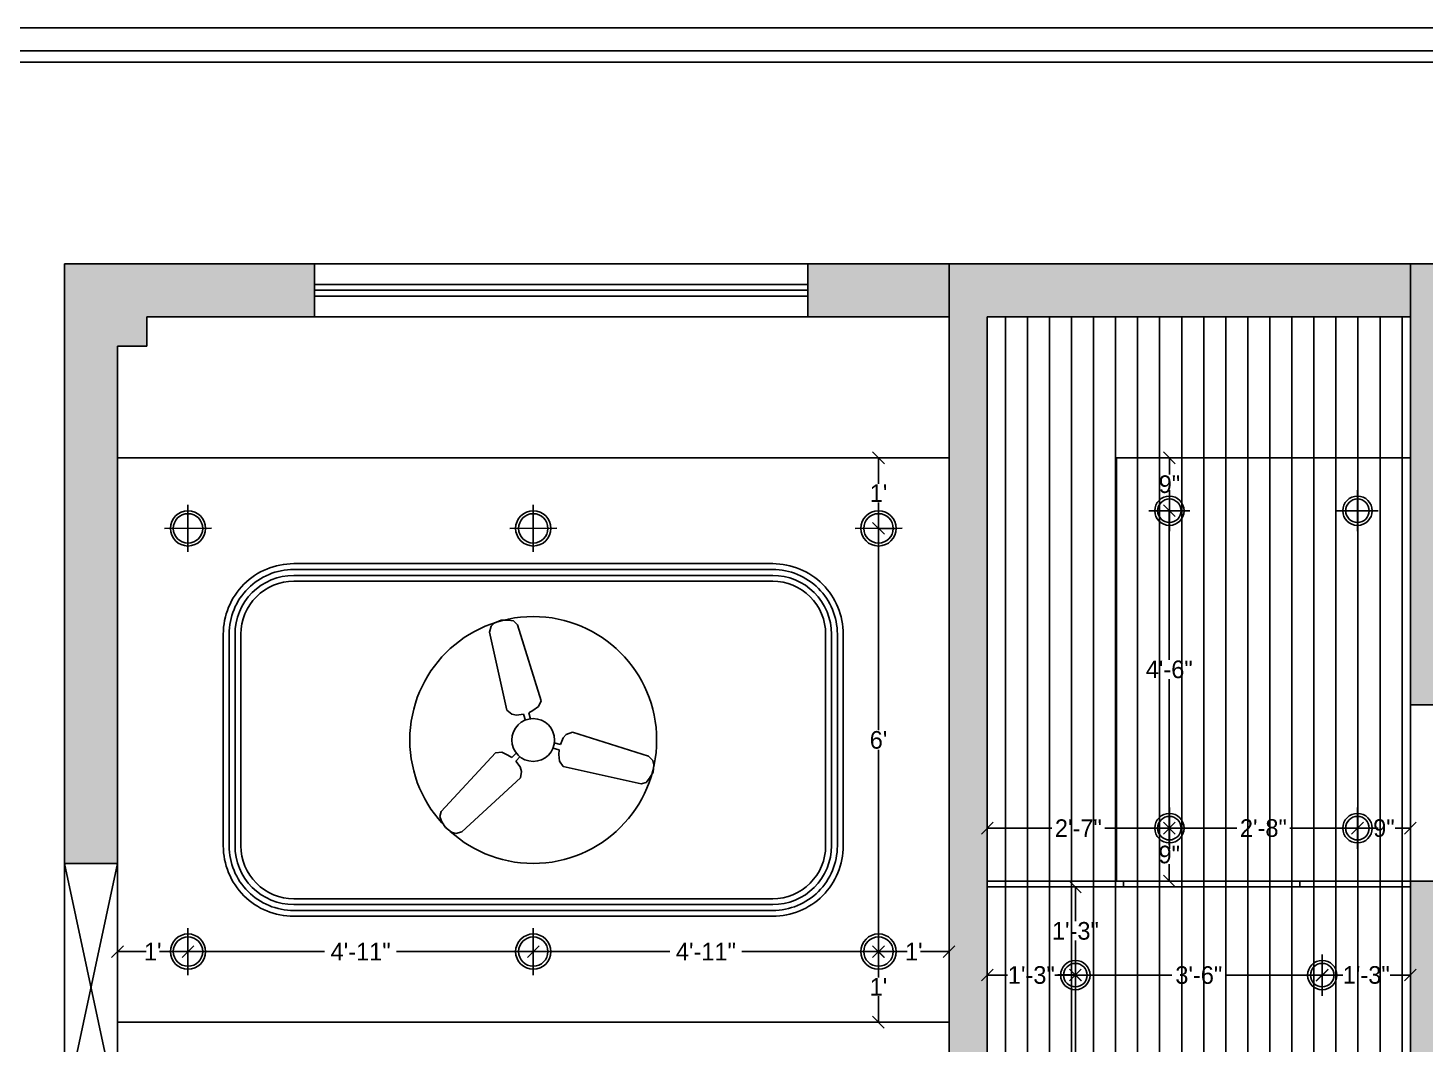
# Model space of a CAD drawing. Header units: inches. Extents: x 9636 to 21597, y -10243 to 557.
# Drawn here: x 16258.1 to 16495.9, y -8026.2 to -7853.3 of the extents above; entities that cross this region are included whole.
import ezdxf

# ---------------------------------------------------------------- set-up
doc = ezdxf.new("R2010")
doc.units = ezdxf.units.IN
doc.header["$MEASUREMENT"] = 0
doc.layers.add('FURNI', color=140, linetype='Continuous', lineweight=18)
doc.layers.add('IEL-HATCH-002', color=7, linetype='Continuous')
doc.layers.add('THIET-BI', color=21, linetype='Continuous')
doc.styles.add('HEMI', font='stylu.ttf')
doc.styles.get("Standard").update_dxf_attribs({"font": 'arial.ttf'})
doc.dimstyles.get("Standard").update_dxf_attribs({"dimtxt": 0.18, "dimasz": 0.18, "dimexe": 0.18, "dimexo": 0.0625, "dimgap": 0.09, "dimtad": 0, "dimtih": 1, "dimtoh": 1, "dimdec": 0, "dimzin": 0, "dimdsep": 46, "dimlunit": 4, "dimtxsty": 'Standard', "dimcen": 0.09, "dimadec": 0, "dimazin": 0, "dimtfac": 1, "dimtdec": 0, "dimtofl": 0, "dimtmove": 0, "dimatfit": 3, "dimfxl": 1, "dimtolj": 1, "dimtzin": 0, "dimarcsym": 0})

# ---------------------------------------------------------------- blocks, each defined once
blk = doc.blocks.new('rg')
at = {"color": 6}
for p, q in [((6523.86, -972.55), (6523.86, -979.55)), ((6520.36, -976.05), (6527.36, -976.05))]:
    blk.add_line(p, q, dxfattribs=at)
for radius in [2.5, 2]:
    blk.add_circle((6523.86, -976.05), radius, dxfattribs=at)
blk = doc.blocks.new('_Oblique')
at = {"color": 0, "linetype": 'ByBlock', "lineweight": -2}
blk.add_line((-0.5, -0.5), (0.5, 0.5), dxfattribs=at)
blk = doc.blocks.new('*D265')
at = {"color": 254, "lineweight": -2, "transparency": 16777216}
for p, q in [((16478.37, -8011.45), (16478.37, -8014.26)), ((16493.37, -8011.45), (16493.37, -8014.26))]:
    blk.add_line(p, q, dxfattribs=at)
at = {"color": 5, "lineweight": -2, "transparency": 16777216}
for p, q in [((16478.37, -8014.44), (16481.82, -8014.44)), ((16493.37, -8014.44), (16489.92, -8014.44))]:
    blk.add_line(p, q, dxfattribs=at)
at = {"layer": 'Defpoints', "color": 0, "transparency": 16777216}
for p in [(16478.37, -8014.45), (16493.37, -8014.44), (16493.37, -8014.45)]:
    blk.add_point(p, dxfattribs=at)
at = {"color": 5, "lineweight": -2, "transparency": 16777216, "xscale": 2, "yscale": 2, "zscale": 2, "rotation": 180}
blk.add_blockref('_Oblique', (16478.37, -8014.44), dxfattribs=at)
at = {"color": 5, "lineweight": -2, "transparency": 16777216, "xscale": 2, "yscale": 2, "zscale": 2}
blk.add_blockref('_Oblique', (16493.37, -8014.44), dxfattribs=at)
at = {"color": 5, "transparency": 16777216, "insert": (16485.87, -8014.44), "char_height": 3, "attachment_point": 5, "style": 'HEMI'}
blk.add_mtext('\\A1;1\'-3"', dxfattribs=at)
blk = doc.blocks.new('*D266')
at = {"color": 5, "lineweight": -2, "transparency": 16777216}
for p, q in [((16436.37, -8014.45), (16452.79, -8014.46)), ((16478.37, -8014.47), (16461.95, -8014.46))]:
    blk.add_line(p, q, dxfattribs=at)
at = {"color": 254, "lineweight": -2, "transparency": 16777216}
for p, q in [((16436.37, -8017.43), (16436.37, -8014.63)), ((16478.37, -8017.45), (16478.37, -8014.65))]:
    blk.add_line(p, q, dxfattribs=at)
at = {"layer": 'Defpoints', "color": 0, "transparency": 16777216}
for p in [(16436.37, -8014.43), (16436.37, -8014.45), (16478.37, -8014.45)]:
    blk.add_point(p, dxfattribs=at)
at = {"color": 5, "lineweight": -2, "transparency": 16777216, "xscale": 2, "yscale": 2, "zscale": 2}
for p, rotation in [((16436.37, -8014.45), 179.9686415662504), ((16478.37, -8014.47), 359.9686415662504)]:
    blk.add_blockref('_Oblique', p, dxfattribs=dict(at, rotation=rotation))
at = {"color": 5, "transparency": 16777216, "insert": (16457.37, -8014.46), "char_height": 3, "attachment_point": 5, "style": 'HEMI'}
blk.add_mtext('\\A1;3\'-6"', dxfattribs=at)
blk = doc.blocks.new('*D267')
at = {"color": 254, "lineweight": -2, "transparency": 16777216}
for p, q in [((16421.37, -8011.45), (16421.37, -8014.26)), ((16436.37, -8017.43), (16436.37, -8014.63))]:
    blk.add_line(p, q, dxfattribs=at)
at = {"color": 5, "lineweight": -2, "transparency": 16777216}
for p, q in [((16421.37, -8014.44), (16424.82, -8014.44)), ((16436.37, -8014.45), (16432.92, -8014.45))]:
    blk.add_line(p, q, dxfattribs=at)
at = {"layer": 'Defpoints', "color": 0, "transparency": 16777216}
for p in [(16421.37, -8014.44), (16421.37, -8014.45), (16436.37, -8014.43)]:
    blk.add_point(p, dxfattribs=at)
at = {"color": 5, "lineweight": -2, "transparency": 16777216, "xscale": 2, "yscale": 2, "zscale": 2}
for p, rotation in [((16421.37, -8014.44), 179.9686415661926), ((16436.37, -8014.45), 359.9686415661926)]:
    blk.add_blockref('_Oblique', p, dxfattribs=dict(at, rotation=rotation))
at = {"color": 5, "transparency": 16777216, "insert": (16428.87, -8014.45), "char_height": 3, "attachment_point": 5, "style": 'HEMI'}
blk.add_mtext('\\A1;1\'-3"', dxfattribs=at)
blk = doc.blocks.new('*D268')
at = {"color": 254, "lineweight": -2, "transparency": 16777216}
for p, q in [((16433.37, -7999.45), (16436.19, -7999.45)), ((16433.37, -8014.43), (16436.19, -8014.43))]:
    blk.add_line(p, q, dxfattribs=at)
at = {"color": 5, "lineweight": -2, "transparency": 16777216}
for p, q in [((16436.37, -7999.45), (16436.37, -8005.3)), ((16436.37, -8014.43), (16436.37, -8008.58))]:
    blk.add_line(p, q, dxfattribs=at)
at = {"layer": 'Defpoints', "color": 0, "transparency": 16777216}
for p in [(16436.37, -7999.45), (16436.37, -7999.45), (16436.37, -8014.43)]:
    blk.add_point(p, dxfattribs=at)
at = {"color": 5, "lineweight": -2, "transparency": 16777216, "xscale": 2, "yscale": 2, "zscale": 2}
for p, rotation in [((16436.37, -7999.45), 90), ((16436.37, -8014.43), 270)]:
    blk.add_blockref('_Oblique', p, dxfattribs=dict(at, rotation=rotation))
at = {"color": 5, "transparency": 16777216, "insert": (16436.37, -8006.94), "char_height": 3, "attachment_point": 5, "style": 'HEMI'}
blk.add_mtext('\\A1;1\'-3"', dxfattribs=at)
blk = doc.blocks.new('*D269')
at = {"color": 5, "lineweight": -2, "transparency": 16777216}
for p, q in [((16436.39, -8014.45), (16436.38, -8033.55)), ((16436.37, -8055.95), (16436.38, -8036.86))]:
    blk.add_line(p, q, dxfattribs=at)
at = {"color": 254, "lineweight": -2, "transparency": 16777216}
for p, q in [((16439.39, -8014.45), (16436.57, -8014.45)), ((16439.37, -8055.95), (16436.55, -8055.95))]:
    blk.add_line(p, q, dxfattribs=at)
at = {"layer": 'Defpoints', "color": 0, "transparency": 16777216}
for p in [(16436.39, -8014.45), (16436.37, -8055.95), (16436.37, -8055.95)]:
    blk.add_point(p, dxfattribs=at)
at = {"color": 5, "lineweight": -2, "transparency": 16777216, "xscale": 2, "yscale": 2, "zscale": 2}
for p, rotation in [((16436.39, -8014.45), 89.96838246173607), ((16436.37, -8055.95), 269.968382461736)]:
    blk.add_blockref('_Oblique', p, dxfattribs=dict(at, rotation=rotation))
at = {"color": 5, "transparency": 16777216, "insert": (16436.38, -8035.2), "char_height": 3, "attachment_point": 5, "style": 'HEMI'}
blk.add_mtext('\\A1;3\'-5"', dxfattribs=at)
blk = doc.blocks.new('ger')
at = {"color": 5}
for p, q in [((6473.06, -970.68), (6473.07, -978.68)), ((6469.07, -974.68), (6477.07, -974.68))]:
    blk.add_line(p, q, dxfattribs=at)
for radius in [3, 2.5]:
    blk.add_circle((6473.07, -974.68), radius, dxfattribs=at)
blk = doc.blocks.new('A$C1C43440E')
at = {"layer": 'THIET-BI', "color": 18, "true_color": 0x000000}
for p, q in [((152.8, 589.3), (143.8, 581.1)), ((172.3, 598), (152.8, 589.3)), ((191.8, 598.2), (172.3, 598)), ((207, 596.1), (191.8, 598.2)), ((217.6, 585.2), (207, 596.1)), ((143.8, 581.1), (139.5, 564.2)), ((139.5, 564.2), (187.9, 346)), ((283.9, 371.8), (217.6, 585.2)), ((260.9, 344.5), (276.4, 355.5)), ((276.4, 355.5), (283.9, 371.8)), ((187.9, 346), (202.2, 334.1)), ((202.2, 334.1), (215.2, 331.5)), ((215.2, 331.5), (234.9, 334.1)), ((234.9, 334.1), (240, 316.6)), ((249.5, 338.4), (260.9, 344.5)), ((254.3, 320.4), (249.5, 338.4)), ((354.4, 277.5), (345.6, 267.6)), ((371.8, 284), (354.4, 277.5)), ((585, 216.8), (371.8, 284)), ((316.5, 239.3), (334.4, 234.5)), ((338, 249.3), (320.3, 253.6)), ((345.6, 267.6), (338, 249.3)), ((155.8, 226), (4.2, 61.9)), ((173.7, 227.6), (155.8, 226)), ((191, 219.7), (173.7, 227.6)), ((202, 212.9), (191, 219.7)), ((215.1, 226), (202, 212.9)), ((213, 202.4), (225.6, 215.5)), ((225.1, 186.7), (213, 202.4)), ((334.4, 234.5), (334, 221.5)), ((334, 221.5), (335.9, 202.6)), ((335.9, 202.6), (346.1, 188)), ((597.5, 204.6), (585, 216.8)), ((600.1, 192.8), (597.5, 204.6)), ((229.3, 174.1), (225.1, 186.7)), ((226.1, 155.7), (229.3, 174.1)), ((346.1, 188), (564.1, 138.7)), ((588.3, 154.5), (597.8, 171.5)), ((597.8, 171.5), (600.1, 192.8)), ((61.4, 4.7), (226.1, 155.7)), ((564.1, 138.7), (578.9, 142.4)), ((578.9, 142.4), (588.3, 154.5)), ((4.2, 61.9), (0, 47.2)), ((0, 47.2), (5.8, 33)), ((5.8, 33), (15.7, 16.3)), ((15.7, 16.3), (33.1, 3.7)), ((33.1, 3.7), (44.6, 0)), ((44.6, 0), (61.4, 4.7))]:
    blk.add_line(p, q, dxfattribs=at)
blk.add_circle((262, 261.9), 60, dxfattribs=at)
blk = doc.blocks.new('3r')
blk.add_circle((6568.27, -1060.41), 21)
at = {"layer": 'THIET-BI', "xscale": 0.06069589590044594, "yscale": 0.06069589590044594, "zscale": 0.06069589590044594}
blk.add_blockref('A$C1C43440E', (6552.37, -1076.31), dxfattribs=at)
blk = doc.blocks.new('*D291')
at = {"color": 254, "lineweight": -2, "transparency": 16777216}
for p, q in [((16273.37, -8007.45), (16273.37, -8010.27)), ((16285.37, -8007.45), (16285.37, -8010.27))]:
    blk.add_line(p, q, dxfattribs=at)
at = {"color": 5, "lineweight": -2, "transparency": 16777216}
for p, q in [((16273.37, -8010.45), (16278.24, -8010.45)), ((16285.37, -8010.45), (16280.5, -8010.45))]:
    blk.add_line(p, q, dxfattribs=at)
at = {"layer": 'Defpoints', "color": 0, "transparency": 16777216}
for p in [(16273.37, -8010.45), (16273.37, -8010.45), (16285.37, -8010.45)]:
    blk.add_point(p, dxfattribs=at)
at = {"color": 5, "lineweight": -2, "transparency": 16777216, "xscale": 2, "yscale": 2, "zscale": 2, "rotation": 180}
blk.add_blockref('_Oblique', (16273.37, -8010.45), dxfattribs=at)
at = {"color": 5, "lineweight": -2, "transparency": 16777216, "xscale": 2, "yscale": 2, "zscale": 2}
blk.add_blockref('_Oblique', (16285.37, -8010.45), dxfattribs=at)
at = {"color": 5, "transparency": 16777216, "insert": (16279.37, -8010.45), "char_height": 3, "attachment_point": 5, "style": 'HEMI'}
blk.add_mtext("\\A1;1'", dxfattribs=at)
blk = doc.blocks.new('*D292')
at = {"color": 254, "lineweight": -2, "transparency": 16777216}
for p, q in [((16285.37, -8007.45), (16285.37, -8010.27)), ((16344.12, -8007.45), (16344.12, -8010.27))]:
    blk.add_line(p, q, dxfattribs=at)
at = {"color": 5, "lineweight": -2, "transparency": 16777216}
for p, q in [((16285.37, -8010.45), (16308.62, -8010.45)), ((16344.12, -8010.45), (16320.87, -8010.45))]:
    blk.add_line(p, q, dxfattribs=at)
at = {"layer": 'Defpoints', "color": 0, "transparency": 16777216}
for p in [(16285.37, -8010.45), (16344.12, -8010.45), (16344.12, -8010.45)]:
    blk.add_point(p, dxfattribs=at)
at = {"color": 5, "lineweight": -2, "transparency": 16777216, "xscale": 2, "yscale": 2, "zscale": 2, "rotation": 180}
blk.add_blockref('_Oblique', (16285.37, -8010.45), dxfattribs=at)
at = {"color": 5, "lineweight": -2, "transparency": 16777216, "xscale": 2, "yscale": 2, "zscale": 2}
blk.add_blockref('_Oblique', (16344.12, -8010.45), dxfattribs=at)
at = {"color": 5, "transparency": 16777216, "insert": (16314.75, -8010.45), "char_height": 3, "attachment_point": 5, "style": 'HEMI'}
blk.add_mtext('\\A1;4\'-11"', dxfattribs=at)
blk = doc.blocks.new('*D293')
at = {"color": 254, "lineweight": -2, "transparency": 16777216}
for p, q in [((16344.12, -8007.45), (16344.12, -8010.27)), ((16402.87, -8007.45), (16402.87, -8010.27))]:
    blk.add_line(p, q, dxfattribs=at)
at = {"color": 5, "lineweight": -2, "transparency": 16777216}
for p, q in [((16344.12, -8010.45), (16367.37, -8010.45)), ((16402.87, -8010.45), (16379.62, -8010.45))]:
    blk.add_line(p, q, dxfattribs=at)
at = {"layer": 'Defpoints', "color": 0, "transparency": 16777216}
for p in [(16344.12, -8010.45), (16402.87, -8010.45), (16402.87, -8010.45)]:
    blk.add_point(p, dxfattribs=at)
at = {"color": 5, "lineweight": -2, "transparency": 16777216, "xscale": 2, "yscale": 2, "zscale": 2, "rotation": 180}
blk.add_blockref('_Oblique', (16344.12, -8010.45), dxfattribs=at)
at = {"color": 5, "lineweight": -2, "transparency": 16777216, "xscale": 2, "yscale": 2, "zscale": 2}
blk.add_blockref('_Oblique', (16402.87, -8010.45), dxfattribs=at)
at = {"color": 5, "transparency": 16777216, "insert": (16373.5, -8010.45), "char_height": 3, "attachment_point": 5, "style": 'HEMI'}
blk.add_mtext('\\A1;4\'-11"', dxfattribs=at)
blk = doc.blocks.new('*D294')
at = {"color": 254, "lineweight": -2, "transparency": 16777216}
for p, q in [((16402.87, -8007.45), (16402.87, -8010.27)), ((16414.87, -8013.45), (16414.87, -8010.63))]:
    blk.add_line(p, q, dxfattribs=at)
at = {"color": 5, "lineweight": -2, "transparency": 16777216}
for p, q in [((16402.87, -8010.45), (16407.74, -8010.45)), ((16414.87, -8010.45), (16410, -8010.45))]:
    blk.add_line(p, q, dxfattribs=at)
at = {"layer": 'Defpoints', "color": 0, "transparency": 16777216}
for p in [(16402.87, -8010.45), (16414.87, -8010.45), (16414.87, -8010.45)]:
    blk.add_point(p, dxfattribs=at)
at = {"color": 5, "lineweight": -2, "transparency": 16777216, "xscale": 2, "yscale": 2, "zscale": 2, "rotation": 180}
blk.add_blockref('_Oblique', (16402.87, -8010.45), dxfattribs=at)
at = {"color": 5, "lineweight": -2, "transparency": 16777216, "xscale": 2, "yscale": 2, "zscale": 2}
blk.add_blockref('_Oblique', (16414.87, -8010.45), dxfattribs=at)
at = {"color": 5, "transparency": 16777216, "insert": (16408.87, -8010.45), "char_height": 3, "attachment_point": 5, "style": 'HEMI'}
blk.add_mtext("\\A1;1'", dxfattribs=at)
blk = doc.blocks.new('*D295')
at = {"color": 254, "lineweight": -2, "transparency": 16777216}
for p, q in [((16399.87, -8010.45), (16402.68, -8010.45)), ((16399.87, -8022.45), (16402.68, -8022.45))]:
    blk.add_line(p, q, dxfattribs=at)
at = {"color": 5, "lineweight": -2, "transparency": 16777216}
for p, q in [((16402.86, -8010.45), (16402.86, -8014.85)), ((16402.86, -8022.45), (16402.86, -8018.06))]:
    blk.add_line(p, q, dxfattribs=at)
at = {"layer": 'Defpoints', "color": 0, "transparency": 16777216}
for p in [(16402.87, -8010.45), (16402.86, -8022.45), (16402.87, -8022.45)]:
    blk.add_point(p, dxfattribs=at)
at = {"color": 5, "lineweight": -2, "transparency": 16777216, "xscale": 2, "yscale": 2, "zscale": 2}
for p, rotation in [((16402.86, -8010.45), 90), ((16402.86, -8022.45), 270)]:
    blk.add_blockref('_Oblique', p, dxfattribs=dict(at, rotation=rotation))
at = {"color": 5, "transparency": 16777216, "insert": (16402.86, -8016.45), "char_height": 3, "attachment_point": 5, "style": 'HEMI'}
blk.add_mtext("\\A1;1'", dxfattribs=at)
blk = doc.blocks.new('*D296')
at = {"color": 5, "lineweight": -2, "transparency": 16777216}
for p, q in [((16402.87, -7938.45), (16402.87, -7972.8)), ((16402.87, -8010.45), (16402.87, -7976.1))]:
    blk.add_line(p, q, dxfattribs=at)
at = {"color": 254, "lineweight": -2, "transparency": 16777216}
for p, q in [((16405.87, -7938.45), (16403.05, -7938.45)), ((16399.87, -8010.45), (16402.69, -8010.45))]:
    blk.add_line(p, q, dxfattribs=at)
at = {"layer": 'Defpoints', "color": 0, "transparency": 16777216}
for p in [(16402.87, -7938.45), (16402.87, -7938.45), (16402.87, -8010.45)]:
    blk.add_point(p, dxfattribs=at)
at = {"color": 5, "lineweight": -2, "transparency": 16777216, "xscale": 2, "yscale": 2, "zscale": 2}
for p, rotation in [((16402.87, -7938.45), 90), ((16402.87, -8010.45), 270)]:
    blk.add_blockref('_Oblique', p, dxfattribs=dict(at, rotation=rotation))
at = {"color": 5, "transparency": 16777216, "insert": (16402.87, -7974.45), "char_height": 3, "attachment_point": 5, "style": 'HEMI'}
blk.add_mtext("\\A1;6'", dxfattribs=at)
blk = doc.blocks.new('*D297')
at = {"color": 5, "lineweight": -2, "transparency": 16777216}
for p, q in [((16402.87, -7926.45), (16402.87, -7930.85)), ((16402.87, -7938.45), (16402.87, -7934.06))]:
    blk.add_line(p, q, dxfattribs=at)
at = {"color": 254, "lineweight": -2, "transparency": 16777216}
for p, q in [((16405.87, -7926.45), (16403.05, -7926.45)), ((16405.87, -7938.45), (16403.05, -7938.45))]:
    blk.add_line(p, q, dxfattribs=at)
at = {"layer": 'Defpoints', "color": 0, "transparency": 16777216}
for p in [(16402.87, -7926.45), (16402.87, -7926.45), (16402.87, -7938.45)]:
    blk.add_point(p, dxfattribs=at)
at = {"color": 5, "lineweight": -2, "transparency": 16777216, "xscale": 2, "yscale": 2, "zscale": 2}
for p, rotation in [((16402.87, -7926.45), 90), ((16402.87, -7938.45), 270)]:
    blk.add_blockref('_Oblique', p, dxfattribs=dict(at, rotation=rotation))
at = {"color": 5, "transparency": 16777216, "insert": (16402.87, -7932.45), "char_height": 3, "attachment_point": 5, "style": 'HEMI'}
blk.add_mtext("\\A1;1'", dxfattribs=at)
blk = doc.blocks.new('*D309')
at = {"color": 254, "lineweight": -2, "transparency": 16777216}
for p, q in [((16449.37, -7926.45), (16452.19, -7926.45)), ((16449.37, -7935.45), (16452.19, -7935.45))]:
    blk.add_line(p, q, dxfattribs=at)
at = {"color": 5, "lineweight": -2, "transparency": 16777216}
for p, q in [((16452.37, -7926.45), (16452.37, -7929.31)), ((16452.37, -7935.45), (16452.37, -7932.59))]:
    blk.add_line(p, q, dxfattribs=at)
at = {"layer": 'Defpoints', "color": 0, "transparency": 16777216}
for p in [(16452.37, -7926.45), (16452.37, -7926.45), (16452.37, -7935.45)]:
    blk.add_point(p, dxfattribs=at)
at = {"color": 5, "lineweight": -2, "transparency": 16777216, "xscale": 2, "yscale": 2, "zscale": 2}
for p, rotation in [((16452.37, -7926.45), 90), ((16452.37, -7935.45), 270)]:
    blk.add_blockref('_Oblique', p, dxfattribs=dict(at, rotation=rotation))
at = {"color": 5, "transparency": 16777216, "insert": (16452.37, -7930.95), "char_height": 3, "attachment_point": 5, "style": 'HEMI'}
blk.add_mtext('\\A1;9"', dxfattribs=at)
blk = doc.blocks.new('*D310')
at = {"color": 254, "lineweight": -2, "transparency": 16777216}
for p, q in [((16449.37, -7935.45), (16452.16, -7935.45)), ((16455.34, -7989.45), (16452.52, -7989.45))]:
    blk.add_line(p, q, dxfattribs=at)
at = {"color": 5, "lineweight": -2, "transparency": 16777216}
for p, q in [((16452.34, -7935.45), (16452.34, -7960.79)), ((16452.34, -7989.45), (16452.34, -7964.11))]:
    blk.add_line(p, q, dxfattribs=at)
at = {"layer": 'Defpoints', "color": 0, "transparency": 16777216}
for p in [(16452.37, -7935.45), (16452.34, -7989.45), (16452.34, -7989.45)]:
    blk.add_point(p, dxfattribs=at)
at = {"color": 5, "lineweight": -2, "transparency": 16777216, "xscale": 2, "yscale": 2, "zscale": 2}
for p, rotation in [((16452.34, -7935.45), 90), ((16452.34, -7989.45), 270)]:
    blk.add_blockref('_Oblique', p, dxfattribs=dict(at, rotation=rotation))
at = {"color": 5, "transparency": 16777216, "insert": (16452.34, -7962.45), "char_height": 3, "attachment_point": 5, "style": 'HEMI'}
blk.add_mtext('\\A1;4\'-6"', dxfattribs=at)
blk = doc.blocks.new('*D311')
at = {"color": 5, "lineweight": -2, "transparency": 16777216}
for p, q in [((16452.34, -7989.45), (16452.34, -7992.31)), ((16452.34, -7998.45), (16452.34, -7995.59))]:
    blk.add_line(p, q, dxfattribs=at)
at = {"color": 254, "lineweight": -2, "transparency": 16777216}
for p, q in [((16455.34, -7989.45), (16452.52, -7989.45)), ((16455.34, -7998.45), (16452.52, -7998.45))]:
    blk.add_line(p, q, dxfattribs=at)
at = {"layer": 'Defpoints', "color": 0, "transparency": 16777216}
for p in [(16452.34, -7989.45), (16452.34, -7998.45), (16452.34, -7998.45)]:
    blk.add_point(p, dxfattribs=at)
at = {"color": 5, "lineweight": -2, "transparency": 16777216, "xscale": 2, "yscale": 2, "zscale": 2}
for p, rotation in [((16452.34, -7989.45), 90), ((16452.34, -7998.45), 270)]:
    blk.add_blockref('_Oblique', p, dxfattribs=dict(at, rotation=rotation))
at = {"color": 5, "transparency": 16777216, "insert": (16452.34, -7993.95), "char_height": 3, "attachment_point": 5, "style": 'HEMI'}
blk.add_mtext('\\A1;9"', dxfattribs=at)
blk = doc.blocks.new('*D312')
at = {"color": 5, "lineweight": -2, "transparency": 16777216}
for p, q in [((16421.37, -7989.45), (16432.38, -7989.45)), ((16452.37, -7989.45), (16441.36, -7989.45))]:
    blk.add_line(p, q, dxfattribs=at)
at = {"color": 254, "lineweight": -2, "transparency": 16777216}
for p, q in [((16421.37, -7992.45), (16421.37, -7989.63)), ((16452.37, -7992.45), (16452.37, -7989.63))]:
    blk.add_line(p, q, dxfattribs=at)
at = {"layer": 'Defpoints', "color": 0, "transparency": 16777216}
for p in [(16421.37, -7989.45), (16421.37, -7989.45), (16452.37, -7989.45)]:
    blk.add_point(p, dxfattribs=at)
at = {"color": 5, "lineweight": -2, "transparency": 16777216, "xscale": 2, "yscale": 2, "zscale": 2, "rotation": 180}
blk.add_blockref('_Oblique', (16421.37, -7989.45), dxfattribs=at)
at = {"color": 5, "lineweight": -2, "transparency": 16777216, "xscale": 2, "yscale": 2, "zscale": 2}
blk.add_blockref('_Oblique', (16452.37, -7989.45), dxfattribs=at)
at = {"color": 5, "transparency": 16777216, "insert": (16436.87, -7989.45), "char_height": 3, "attachment_point": 5, "style": 'HEMI'}
blk.add_mtext('\\A1;2\'-7"', dxfattribs=at)
blk = doc.blocks.new('*D313')
at = {"color": 254, "lineweight": -2, "transparency": 16777216}
for p, q in [((16452.34, -7986.48), (16452.34, -7989.27)), ((16484.37, -7986.5), (16484.37, -7989.27))]:
    blk.add_line(p, q, dxfattribs=at)
at = {"color": 5, "lineweight": -2, "transparency": 16777216}
for p, q in [((16452.34, -7989.45), (16463.87, -7989.45)), ((16484.37, -7989.45), (16472.84, -7989.45))]:
    blk.add_line(p, q, dxfattribs=at)
at = {"layer": 'Defpoints', "color": 0, "transparency": 16777216}
for p in [(16452.34, -7989.48), (16484.37, -7989.45), (16484.37, -7989.5)]:
    blk.add_point(p, dxfattribs=at)
at = {"color": 5, "lineweight": -2, "transparency": 16777216, "xscale": 2, "yscale": 2, "zscale": 2, "rotation": 180}
blk.add_blockref('_Oblique', (16452.34, -7989.45), dxfattribs=at)
at = {"color": 5, "lineweight": -2, "transparency": 16777216, "xscale": 2, "yscale": 2, "zscale": 2}
blk.add_blockref('_Oblique', (16484.37, -7989.45), dxfattribs=at)
at = {"color": 5, "transparency": 16777216, "insert": (16468.36, -7989.45), "char_height": 3, "attachment_point": 5, "style": 'HEMI'}
blk.add_mtext('\\A1;2\'-8"', dxfattribs=at)
blk = doc.blocks.new('*D314')
at = {"color": 254, "lineweight": -2, "transparency": 16777216}
for p, q in [((16484.37, -7986.5), (16484.37, -7989.27)), ((16493.37, -7986.45), (16493.37, -7989.27))]:
    blk.add_line(p, q, dxfattribs=at)
at = {"color": 5, "lineweight": -2, "transparency": 16777216}
for p, q in [((16484.37, -7989.45), (16486.93, -7989.45)), ((16493.37, -7989.45), (16490.81, -7989.45))]:
    blk.add_line(p, q, dxfattribs=at)
at = {"layer": 'Defpoints', "color": 0, "transparency": 16777216}
for p in [(16484.37, -7989.5), (16493.37, -7989.45), (16493.37, -7989.45)]:
    blk.add_point(p, dxfattribs=at)
at = {"color": 5, "lineweight": -2, "transparency": 16777216, "xscale": 2, "yscale": 2, "zscale": 2, "rotation": 180}
blk.add_blockref('_Oblique', (16484.37, -7989.45), dxfattribs=at)
at = {"color": 5, "lineweight": -2, "transparency": 16777216, "xscale": 2, "yscale": 2, "zscale": 2}
blk.add_blockref('_Oblique', (16493.37, -7989.45), dxfattribs=at)
at = {"color": 5, "transparency": 16777216, "insert": (16488.87, -7989.45), "char_height": 3, "attachment_point": 5, "style": 'HEMI'}
blk.add_mtext('\\A1;9"', dxfattribs=at)

msp = doc.modelspace()

# ---------------------------------------------------------------- hatches: boundary and pattern name
at = {"layer": 'IEL-HATCH-002', "true_color": 0xc7c8ca, "transparency": 33554687}
h = msp.add_hatch(color=9, dxfattribs=at)
h.dxf.hatch_style = 1
h.paths.add_polyline_path([(16306.87, -7893.45), (16264.37, -7893.45), (16264.37, -7995.45), (16268.04, -7995.45), (16273.37, -7995.45), (16273.37, -7907.45), (16278.37, -7907.45), (16278.37, -7902.45), (16306.87, -7902.45)])
h.paths.add_polyline_path([(16414.87, -7893.45), (16390.87, -7893.45), (16390.87, -7902.45), (16414.87, -7902.45)])
h.paths.add_polyline_path([(16493.37, -7893.45), (16414.87, -7893.45), (16414.87, -8112.45), (16421.37, -8112.45), (16421.37, -7902.45), (16493.37, -7902.45)])
h.paths.add_polyline_path([(16522.37, -8112.45), (16498.37, -8112.45), (16498.37, -7998.45), (16494.7, -7998.45), (16493.37, -7998.45), (16493.37, -8112.45), (16421.37, -8112.45), (16414.87, -8112.45), (16414.87, -8121.45), (16421.37, -8121.45), (16493.37, -8121.45), (16522.37, -8121.45), (16522.37, -8117.78)])
h.paths.add_polyline_path([(16414.87, -8112.45), (16273.37, -8112.45), (16273.37, -8092.75), (16273.37, -8049.45), (16282.87, -8049.45), (16282.87, -8044.45), (16273.37, -8044.45), (16273.37, -8037.45), (16264.37, -8037.45), (16264.37, -8121.45), (16414.87, -8121.45)])
h.paths.add_polyline_path([(16734.37, -7893.45), (16704.77, -7893.45), (16704.77, -7902.45), (16725.37, -7902.45), (16725.37, -8094.45), (16725.37, -8100.45), (16725.37, -8112.45), (16565.37, -8112.45), (16565.37, -8121.45), (16734.37, -8121.45)])
h.paths.add_polyline_path([(16612.77, -7893.45), (16594.77, -7893.45), (16594.77, -7902.45), (16612.77, -7902.45)], flags=17)
h.paths.add_polyline_path([(16521.77, -7893.45), (16493.37, -7893.45), (16493.37, -7968.45), (16498.37, -7968.45), (16498.37, -7902.45), (16521.77, -7902.45)])
at = {"layer": 'IEL-HATCH-002', "true_color": 0x939598, "transparency": 33554687}
h = msp.add_hatch(dxfattribs=at)
h.set_pattern_fill('ANSI31', color=252, scale=30, angle=45)
h.set_pattern_definition([(90, (4098.2073, -1809.294), (-3.75, 0), [])])
h.paths.add_polyline_path([(16493.37, -7902.45), (16421.37, -7902.45), (16421.37, -8112.45), (16493.37, -8112.45)])

# ---------------------------------------------------------------- linework, layer by layer
for p, q in [((16414.87, -7893.45), (16264.37, -7893.45)), ((16264.37, -7893.45), (16264.37, -7995.45)), ((16493.37, -7893.45), (16414.87, -7893.45)), ((16414.87, -7893.45), (16414.87, -8121.45)), ((16493.37, -7893.45), (16734.37, -7893.45)), ((16493.37, -7968.45), (16493.37, -7893.45)), ((16414.87, -7902.45), (16278.37, -7902.45)), ((16278.37, -7902.45), (16278.37, -7907.45)), ((16493.37, -7902.45), (16421.37, -7902.45)), ((16421.37, -7902.45), (16421.37, -8112.45)), ((16278.37, -7907.45), (16273.37, -7907.45)), ((16273.37, -7907.45), (16273.37, -7995.45)), ((16414.87, -7926.45), (16273.37, -7926.45)), ((16498.37, -7968.45), (16493.37, -7968.45)), ((16273.37, -7995.45), (16264.37, -7995.45)), ((16493.37, -8112.45), (16493.37, -7998.45)), ((16498.37, -7998.45), (16493.37, -7998.45))]:
    msp.add_line(p, q)
at = {"color": 143, "true_color": 0x7aafdf}
for p, q in [((16306.87, -7902.45), (16306.87, -7893.45)), ((16390.87, -7902.45), (16390.87, -7893.45)), ((16306.87, -7896.95), (16390.87, -7896.95)), ((16306.87, -7897.95), (16390.87, -7897.95)), ((16306.87, -7898.95), (16390.87, -7898.95))]:
    msp.add_line(p, q, dxfattribs=at)
at = {"color": 18, "true_color": 0x000000}
for p, q in [((16264.37, -8037.45), (16273.37, -7995.45)), ((16264.37, -7995.45), (16273.37, -8037.45)), ((16414.87, -8022.45), (16273.37, -8022.45))]:
    msp.add_line(p, q, dxfattribs=at)
msp.add_lwpolyline([(16443.37, -7926.45), (16493.37, -7926.45), (16493.37, -7998.45), (16443.37, -7998.45)], close=True)
msp.add_lwpolyline([(16303.37, -7944.45), (16384.87, -7944.45, -0.414214), (16396.87, -7956.45), (16396.87, -7992.45, -0.414214), (16384.87, -8004.45), (16303.37, -8004.45, -0.414214), (16291.37, -7992.45), (16291.37, -7956.45, -0.414214)], format="xyb", close=True, dxfattribs=at)
at = {"color": 41, "true_color": 0xf4ee51}
for points in [[(16303.37, -7945.45), (16384.87, -7945.45, -0.414214), (16395.87, -7956.45), (16395.87, -7992.45, -0.414214), (16384.87, -8003.45), (16303.37, -8003.45, -0.414214), (16292.37, -7992.45), (16292.37, -7956.45, -0.414214)], [(16303.37, -7946.45), (16384.87, -7946.45, -0.414214), (16394.87, -7956.45), (16394.87, -7992.45, -0.414214), (16384.87, -8002.45), (16303.37, -8002.45, -0.414214), (16293.37, -7992.45), (16293.37, -7956.45, -0.414214)], [(16303.37, -7947.45), (16384.87, -7947.45, -0.414214), (16393.87, -7956.45), (16393.87, -7992.45, -0.414214), (16384.87, -8001.45), (16303.37, -8001.45, -0.414214), (16294.37, -7992.45), (16294.37, -7956.45, -0.414214)]]:
    msp.add_lwpolyline(points, format="xyb", close=True, dxfattribs=at)
at = {"color": 18, "true_color": 0x000000}
for points in [[(16264.37, -7995.45), (16273.37, -7995.45), (16273.37, -8037.45), (16264.37, -8037.45)], [(16493.37, -7999.45), (16421.37, -7999.45), (16421.37, -8112.45), (16493.37, -8112.45)]]:
    msp.add_lwpolyline(points, close=True, dxfattribs=at)
at = {"color": 152, "true_color": 0x2776bb}
for points in [[(16421.37, -7998.45), (16444.57, -7998.45), (16444.57, -7999.45), (16421.37, -7999.45)], [(16493.37, -7998.45), (16474.57, -7998.45), (16474.57, -7999.45), (16493.37, -7999.45)]]:
    msp.add_lwpolyline(points, dxfattribs=at)
at = {"layer": 'FURNI', "color": 18, "lineweight": 25, "true_color": 0x000000}
for points in [[(16231.3, -8319.36), (16231.3, -7853.31), (16883.5, -7853.31), (16883.5, -8319.36)], [(16235.19, -8315.48), (16235.19, -7857.19), (16879.62, -7857.19), (16879.62, -8315.48)], [(16237.13, -8313.54), (16237.13, -7859.13), (16877.68, -7859.13), (16877.68, -8313.54)]]:
    msp.add_lwpolyline(points, close=True, dxfattribs=at)

# ---------------------------------------------------------------- block references
at = {"xscale": -1, "rotation": 90}
for p in [(15476.32, -1411.59), (15508.32, -1411.59), (15476.32, -1465.59), (15508.32, -1465.59), (15460.32, -1490.59), (15502.32, -1490.59)]:
    msp.add_blockref('rg', p, dxfattribs=at)
at = {"rotation": 270}
for p in [(17260.05, -1465.38), (17318.8, -1465.38), (17377.55, -1465.38), (17260.05, -1537.38), (17318.8, -1537.38), (17377.55, -1537.38)]:
    msp.add_blockref('ger', p, dxfattribs=at)
msp.add_blockref('3r', (9775.85, -6914.04))

# ---------------------------------------------------------------- dimensions: what is measured, and where the dimension line sits
at = {"color": 18, "true_color": 0x000000}
for base, p1, p2, angle, override, picture, middle in [((16402.87, -7926.45), (16402.87, -7938.45), (16402.87, -7926.45), 90, {"dimtxt": 3, "dimasz": 2, "dimexo": 3, "dimtxsty": 'HEMI', "dimblk": 'Oblique', "dimcen": 0, "dimclrd": 5, "dimclre": 254, "dimclrt": 5, "dimldrblk": 'Oblique', "dimfxl": 0.03937, "dimarcsym": 1}, '*D297', (16402.87, -7932.45)), ((16452.37, -7926.45), (16452.37, -7935.45), (16452.37, -7926.45), 90, {"dimtxt": 3, "dimasz": 2, "dimexo": 3, "dimtxsty": 'HEMI', "dimblk": 'Oblique', "dimcen": 0, "dimclrd": 5, "dimclre": 254, "dimclrt": 5, "dimldrblk": 'Oblique', "dimfxl": 0.03937, "dimarcsym": 1}, '*D309', (16452.37, -7930.95)), ((16452.34, -7989.45), (16452.37, -7935.45), (16452.34, -7989.45), 90, {"dimtxt": 3, "dimasz": 2, "dimexo": 3, "dimtxsty": 'HEMI', "dimblk": 'Oblique', "dimcen": 0, "dimclrd": 5, "dimclre": 254, "dimclrt": 5, "dimldrblk": 'Oblique', "dimfxl": 0.03937, "dimarcsym": 1}, '*D310', (16452.34, -7962.45)), ((16452.34, -7998.45), (16452.34, -7989.45), (16452.34, -7998.45), 90, {"dimtxt": 3, "dimasz": 2, "dimexo": 3, "dimtxsty": 'HEMI', "dimblk": 'Oblique', "dimcen": 0, "dimclrd": 5, "dimclre": 254, "dimclrt": 5, "dimtmove": 1, "dimldrblk": 'Oblique', "dimfxl": 0.03937, "dimarcsym": 1}, '*D311', (16452.34, -7993.95)), ((16436.37, -7999.45), (16436.37, -8014.43), (16436.37, -7999.45), 90, {"dimtxt": 3, "dimasz": 2, "dimexo": 3, "dimtxsty": 'HEMI', "dimblk": 'Oblique', "dimcen": 0, "dimclrd": 5, "dimclre": 254, "dimclrt": 5, "dimldrblk": 'Oblique', "dimfxl": 0.03937, "dimarcsym": 1}, '*D268', (16436.37, -8006.94)), ((16402.86, -8022.45), (16402.87, -8010.45), (16402.87, -8022.45), 90, {"dimtxt": 3, "dimasz": 2, "dimexo": 3, "dimtxsty": 'HEMI', "dimblk": 'Oblique', "dimcen": 0, "dimclrd": 5, "dimclre": 254, "dimclrt": 5, "dimldrblk": 'Oblique', "dimfxl": 0.03937, "dimarcsym": 1}, '*D295', (16402.86, -8016.45)), ((16421.37, -8014.44), (16436.37, -8014.43), (16421.37, -8014.45), 359.9686, {"dimtxt": 3, "dimasz": 2, "dimexo": 3, "dimtxsty": 'HEMI', "dimblk": 'Oblique', "dimcen": 0, "dimclrd": 5, "dimclre": 254, "dimclrt": 5, "dimtmove": 1, "dimldrblk": 'Oblique', "dimfxl": 0.03937, "dimarcsym": 1}, '*D267', (16428.87, -8014.45))]:
    dim = msp.add_linear_dim(base=base, p1=p1, p2=p2, angle=angle, dimstyle='Standard', override=override, dxfattribs=at)
    dim.commit()
    dim.dimension.update_dxf_attribs({"geometry": picture, "text_midpoint": middle})
for p1, p2, distance, picture, middle in [((16402.87, -8010.45), (16402.87, -7938.45), 0, '*D296', (16402.87, -7974.45)), ((16436.39352, -8014.45079), (16436.37061, -8055.95078), 0, '*D269', (16436.38206, -8035.20078)), ((16478.37, -8014.45), (16436.37, -8014.43), 0.02, '*D266', (16457.37, -8014.46))]:
    dim = msp.add_aligned_dim(p1=p1, p2=p2, distance=distance, dimstyle='Standard', override={"dimtxt": 3, "dimasz": 2, "dimexo": 3, "dimtxsty": 'HEMI', "dimblk": 'Oblique', "dimcen": 0, "dimclrd": 5, "dimclre": 254, "dimclrt": 5, "dimldrblk": 'Oblique', "dimfxl": 0.03937, "dimarcsym": 1}, dxfattribs=at)
    dim.commit()
    dim.dimension.update_dxf_attribs({"geometry": picture, "text_midpoint": middle})
for base, p1, p2, override, picture, middle in [((16421.37, -7989.45), (16452.37, -7989.45), (16421.37, -7989.45), {"dimtxt": 3, "dimasz": 2, "dimexo": 3, "dimtxsty": 'HEMI', "dimblk": 'Oblique', "dimcen": 0, "dimclrd": 5, "dimclre": 254, "dimclrt": 5, "dimldrblk": 'Oblique', "dimfxl": 0.03937, "dimarcsym": 1}, '*D312', (16436.87, -7989.45)), ((16484.37, -7989.45), (16452.34, -7989.48), (16484.37, -7989.5), {"dimtxt": 3, "dimasz": 2, "dimexo": 3, "dimtxsty": 'HEMI', "dimblk": 'Oblique', "dimcen": 0, "dimclrd": 5, "dimclre": 254, "dimclrt": 5, "dimldrblk": 'Oblique', "dimfxl": 0.03937, "dimarcsym": 1}, '*D313', (16468.36, -7989.45)), ((16493.37, -7989.45), (16484.37, -7989.5), (16493.37, -7989.45), {"dimtxt": 3, "dimasz": 2, "dimexo": 3, "dimtxsty": 'HEMI', "dimblk": 'Oblique', "dimcen": 0, "dimclrd": 5, "dimclre": 254, "dimclrt": 5, "dimtmove": 1, "dimldrblk": 'Oblique', "dimfxl": 0.03937, "dimarcsym": 1}, '*D314', (16488.87, -7989.45)), ((16273.37, -8010.45), (16285.37, -8010.45), (16273.37, -8010.45), {"dimtxt": 3, "dimasz": 2, "dimexo": 3, "dimtxsty": 'HEMI', "dimblk": 'Oblique', "dimcen": 0, "dimclrd": 5, "dimclre": 254, "dimclrt": 5, "dimldrblk": 'Oblique', "dimfxl": 0.03937, "dimarcsym": 1}, '*D291', (16279.37, -8010.45)), ((16344.12, -8010.45), (16285.37, -8010.45), (16344.12, -8010.45), {"dimtxt": 3, "dimasz": 2, "dimexo": 3, "dimtxsty": 'HEMI', "dimblk": 'Oblique', "dimcen": 0, "dimclrd": 5, "dimclre": 254, "dimclrt": 5, "dimldrblk": 'Oblique', "dimfxl": 0.03937, "dimarcsym": 1}, '*D292', (16314.75, -8010.45)), ((16402.87, -8010.45), (16344.12, -8010.45), (16402.87, -8010.45), {"dimtxt": 3, "dimasz": 2, "dimexo": 3, "dimtxsty": 'HEMI', "dimblk": 'Oblique', "dimcen": 0, "dimclrd": 5, "dimclre": 254, "dimclrt": 5, "dimtmove": 1, "dimldrblk": 'Oblique', "dimfxl": 0.03937, "dimarcsym": 1}, '*D293', (16373.5, -8010.45)), ((16414.87, -8010.45), (16402.87, -8010.45), (16414.87, -8010.45), {"dimtxt": 3, "dimasz": 2, "dimexo": 3, "dimtxsty": 'HEMI', "dimblk": 'Oblique', "dimcen": 0, "dimclrd": 5, "dimclre": 254, "dimclrt": 5, "dimtmove": 1, "dimldrblk": 'Oblique', "dimfxl": 0.03937, "dimarcsym": 1}, '*D294', (16408.87, -8010.45)), ((16493.37, -8014.44), (16478.37, -8014.45), (16493.37, -8014.45), {"dimtxt": 3, "dimasz": 2, "dimexo": 3, "dimtxsty": 'HEMI', "dimblk": 'Oblique', "dimcen": 0, "dimclrd": 5, "dimclre": 254, "dimclrt": 5, "dimldrblk": 'Oblique', "dimfxl": 0.03937, "dimarcsym": 1}, '*D265', (16485.87, -8014.44))]:
    dim = msp.add_linear_dim(base=base, p1=p1, p2=p2, dimstyle='Standard', override=override, dxfattribs=at)
    dim.commit()
    dim.dimension.update_dxf_attribs({"geometry": picture, "text_midpoint": middle})

doc.saveas('drawing.dxf')
